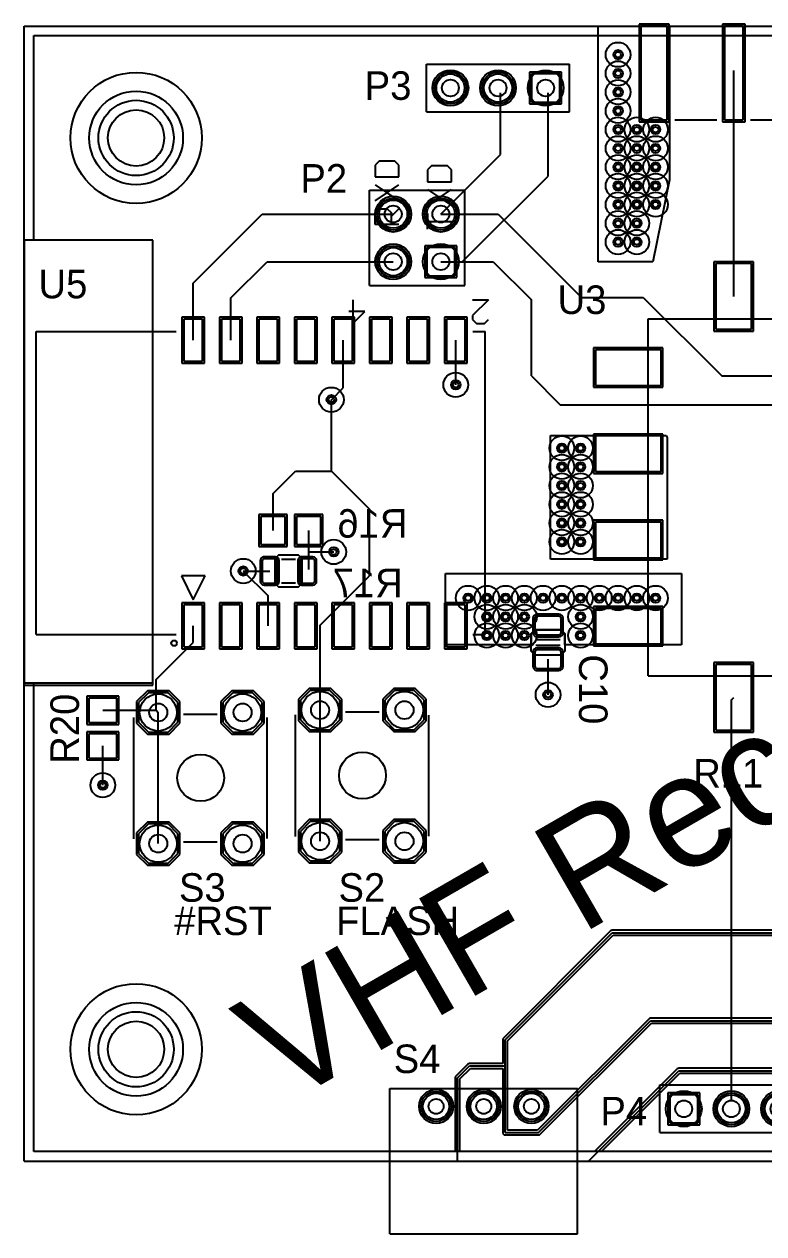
# Model space of a CAD drawing. Header units: millimetres. Extents: x 44.3 to 144.1, y 72.1 to 136.6.
# Drawn here: x 44.3 to 83.8, y 72.1 to 136.6 of the extents above; entities that cross this region are included whole.
import ezdxf

# ---------------------------------------------------------------- set-up
doc = ezdxf.new("R2010")
doc.units = ezdxf.units.MM
for name, color, linetype in [('BottomLayer', 5, 'Continuous'), ('BottomOverlay', 54, 'Continuous'), ('BottomSolder', 6, 'Continuous'), ('InternalPlane1', 76, 'Continuous'), ('InternalPlane2', 16, 'Continuous'), ('PadHoleLayer', 156, 'Continuous'), ('TopLayer', 1, 'Continuous'), ('TopOverlay', 2, 'Continuous'), ('TopSolder', 216, 'Continuous'), ('ViaHoleLayer', 16, 'Continuous')]:
    doc.layers.add(name, color=color, linetype=linetype)

# ---------------------------------------------------------------- blocks, each defined once
blk = doc.blocks.new('CAPC2012X135N_2')
at = {"layer": 'TopLayer'}
for p, q in [((-0.525, 0.7), (-1.275, 0.7)), ((-0.675, 0.7), (-0.475, 0.9)), ((-0.675, -0.7), (-0.675, 0.7)), ((-0.475, 0.9), (0.475, 0.9)), ((0.475, 0.9), (0.675, 0.7)), ((1.275, 0.7), (0.525, 0.7)), ((0.675, 0.7), (0.675, -0.7)), ((-1.4, 0.575), (-1.4, -0.575)), ((-0.4, -0.575), (-0.4, 0.575)), ((0.4, 0.575), (0.4, -0.575)), ((1.4, -0.575), (1.4, 0.575)), ((-1.275, -0.7), (-0.525, -0.7)), ((-0.475, -0.9), (-0.675, -0.7)), ((0.475, -0.9), (-0.475, -0.9)), ((0.675, -0.7), (0.475, -0.9)), ((0.525, -0.7), (1.275, -0.7))]:
    blk.add_line(p, q, dxfattribs=at)
for centre, start, end in [((-1.275, 0.575), 90, 180), ((-0.525, 0.575), 0, 90), ((0.525, 0.575), 90, 180), ((1.275, 0.575), 0, 90), ((-1.275, -0.575), 180, 270), ((-0.525, -0.575), 270, 0), ((0.525, -0.575), 180, 270), ((1.275, -0.575), 270, 0)]:
    blk.add_arc(centre, 0.125, start, end, dxfattribs=at)
at = {"layer": 'TopOverlay'}
for p, q in [((-0.15, -0.651), (-0.15, 0.651)), ((0.15, -0.651), (0.15, 0.651))]:
    blk.add_line(p, q, dxfattribs=at)
at = {"layer": 'TopSolder'}
for p, q in [((-0.525, 0.802), (-1.275, 0.802)), ((1.275, 0.802), (0.525, 0.802)), ((-1.502, 0.575), (-1.502, -0.575)), ((-0.298, -0.575), (-0.298, 0.575)), ((0.298, 0.575), (0.298, -0.575)), ((1.502, -0.575), (1.502, 0.575)), ((-1.275, -0.802), (-0.525, -0.802)), ((0.525, -0.802), (1.275, -0.802))]:
    blk.add_line(p, q, dxfattribs=at)
for centre, start, end in [((-1.275, 0.575), 90, 180), ((-0.525, 0.575), 0, 90), ((0.525, 0.575), 90, 180), ((1.275, 0.575), 0, 90), ((-1.275, -0.575), 180, 270), ((-0.525, -0.575), 270, 0), ((0.525, -0.575), 180, 270), ((1.275, -0.575), 270, 0)]:
    blk.add_arc(centre, 0.227, start, end, dxfattribs=at)
blk = doc.blocks.new('ROS_32K145_400L5_V_9')
at = {"layer": 'BottomLayer'}
for p, q in [((-4.95, 0), (-4.95, -5)), ((-3.55, 0), (-4.95, 0)), ((-3.55, -5), (-3.55, 0)), ((3.55, 0), (3.55, -5)), ((4.95, 0), (3.55, 0)), ((4.95, -5), (4.95, 0)), ((-4.95, -5), (-3.55, -5)), ((3.55, -5), (4.95, -5))]:
    blk.add_line(p, q, dxfattribs=at)
at = {"layer": 'BottomSolder'}
for p, q in [((-5.052, 0.102), (-5.052, -5.102)), ((-3.448, 0.102), (-5.052, 0.102)), ((-3.448, -5.102), (-3.448, 0.102)), ((3.448, 0.102), (3.448, -5.102)), ((5.052, 0.102), (3.448, 0.102)), ((5.052, -5.102), (5.052, 0.102)), ((-5.052, -5.102), (-3.448, -5.102)), ((3.448, -5.102), (5.052, -5.102))]:
    blk.add_line(p, q, dxfattribs=at)
at = {"layer": 'TopLayer'}
for p, q in [((-4.95, 0), (-4.95, -5)), ((-3.55, 0), (-4.95, 0)), ((-3.55, -5), (-3.55, 0)), ((-0.5, 0), (-0.5, -5)), ((0.5, 0), (-0.5, 0)), ((0.5, -5), (0.5, 0)), ((3.55, 0), (3.55, -5)), ((4.95, 0), (3.55, 0)), ((4.95, -5), (4.95, 0)), ((-4.95, -5), (-3.55, -5)), ((-0.5, -5), (0.5, -5)), ((3.55, -5), (4.95, -5))]:
    blk.add_line(p, q, dxfattribs=at)
at = {"layer": 'TopOverlay'}
for p, q in [((-3.15, -5), (-0.9, -5)), ((0.9, -5), (3.15, -5))]:
    blk.add_line(p, q, dxfattribs=at)
at = {"layer": 'TopSolder'}
for p, q in [((-5.052, 0.102), (-5.052, -5.102)), ((-3.448, 0.102), (-5.052, 0.102)), ((-3.448, -5.102), (-3.448, 0.102)), ((-0.602, 0.102), (-0.602, -5.102)), ((0.602, 0.102), (-0.602, 0.102)), ((0.602, -5.102), (0.602, 0.102)), ((3.448, 0.102), (3.448, -5.102)), ((5.052, 0.102), (3.448, 0.102)), ((5.052, -5.102), (5.052, 0.102)), ((-5.052, -5.102), (-3.448, -5.102)), ((-0.602, -5.102), (0.602, -5.102)), ((3.448, -5.102), (5.052, -5.102))]:
    blk.add_line(p, q, dxfattribs=at)
blk = doc.blocks.new('ERA_0805_23')
at = {"layer": 'TopLayer'}
for p, q in [((-0.3, 0.75), (-1.6, 0.75)), ((-1.6, 0.75), (-1.6, -0.75)), ((-0.3, -0.75), (-0.3, 0.75)), ((1.6, 0.75), (0.3, 0.75)), ((0.3, 0.75), (0.3, -0.75)), ((1.6, -0.75), (1.6, 0.75)), ((-1.6, -0.75), (-0.3, -0.75)), ((0.3, -0.75), (1.6, -0.75))]:
    blk.add_line(p, q, dxfattribs=at)
at = {"layer": 'TopSolder'}
for p, q in [((-0.198, 0.852), (-1.702, 0.852)), ((-1.702, 0.852), (-1.702, -0.852)), ((-0.198, -0.852), (-0.198, 0.852)), ((1.702, 0.852), (0.198, 0.852)), ((0.198, 0.852), (0.198, -0.852)), ((1.702, -0.852), (1.702, 0.852)), ((-1.702, -0.852), (-0.198, -0.852)), ((0.198, -0.852), (1.702, -0.852))]:
    blk.add_line(p, q, dxfattribs=at)
blk = doc.blocks.new('TACT_SWITCH_TS1170_26')
at = {"layer": 'BottomLayer'}
for p, q in [((-4.025, 3.3), (-4.55, 2.775)), ((-2.975, 3.3), (-4.025, 3.3)), ((-2.45, 2.775), (-2.975, 3.3)), ((2.975, 3.3), (2.45, 2.775)), ((4.025, 3.3), (2.975, 3.3)), ((4.55, 2.775), (4.025, 3.3)), ((-4.55, 2.775), (-4.55, 1.725)), ((-2.45, 1.725), (-2.45, 2.775)), ((2.45, 2.775), (2.45, 1.725)), ((4.55, 1.725), (4.55, 2.775)), ((-4.55, 1.725), (-4.025, 1.2)), ((-2.975, 1.2), (-2.45, 1.725)), ((2.45, 1.725), (2.975, 1.2)), ((4.025, 1.2), (4.55, 1.725)), ((-4.025, 1.2), (-2.975, 1.2)), ((2.975, 1.2), (4.025, 1.2)), ((-4.025, -1.2), (-4.55, -1.725)), ((-2.975, -1.2), (-4.025, -1.2)), ((-2.45, -1.725), (-2.975, -1.2)), ((2.975, -1.2), (2.45, -1.725)), ((4.025, -1.2), (2.975, -1.2)), ((4.55, -1.725), (4.025, -1.2)), ((-4.55, -1.725), (-4.55, -2.775)), ((-2.45, -2.775), (-2.45, -1.725)), ((2.45, -1.725), (2.45, -2.775)), ((4.55, -2.775), (4.55, -1.725)), ((-4.55, -2.775), (-4.025, -3.3)), ((-2.975, -3.3), (-2.45, -2.775)), ((2.45, -2.775), (2.975, -3.3)), ((4.025, -3.3), (4.55, -2.775)), ((-4.025, -3.3), (-2.975, -3.3)), ((2.975, -3.3), (4.025, -3.3))]:
    blk.add_line(p, q, dxfattribs=at)
at = {"layer": 'BottomSolder'}
for p, q in [((-4.076, 3.402), (-4.652, 2.826)), ((-2.924, 3.402), (-4.076, 3.402)), ((-2.348, 2.826), (-2.924, 3.402)), ((2.924, 3.402), (2.348, 2.826)), ((4.076, 3.402), (2.924, 3.402)), ((4.652, 2.826), (4.076, 3.402)), ((-4.652, 2.826), (-4.652, 1.674)), ((-2.348, 1.674), (-2.348, 2.826)), ((2.348, 2.826), (2.348, 1.674)), ((4.652, 1.674), (4.652, 2.826)), ((-4.652, 1.674), (-4.076, 1.098)), ((-2.924, 1.098), (-2.348, 1.674)), ((2.348, 1.674), (2.924, 1.098)), ((4.076, 1.098), (4.652, 1.674)), ((-4.076, 1.098), (-2.924, 1.098)), ((2.924, 1.098), (4.076, 1.098)), ((-4.076, -1.098), (-4.652, -1.674)), ((-2.924, -1.098), (-4.076, -1.098)), ((-2.348, -1.674), (-2.924, -1.098)), ((2.924, -1.098), (2.348, -1.674)), ((4.076, -1.098), (2.924, -1.098)), ((4.652, -1.674), (4.076, -1.098)), ((-4.652, -1.674), (-4.652, -2.826)), ((-2.348, -2.826), (-2.348, -1.674)), ((2.348, -1.674), (2.348, -2.826)), ((4.652, -2.826), (4.652, -1.674)), ((-4.652, -2.826), (-4.076, -3.402)), ((-2.924, -3.402), (-2.348, -2.826)), ((2.348, -2.826), (2.924, -3.402)), ((4.076, -3.402), (4.652, -2.826)), ((-4.076, -3.402), (-2.924, -3.402)), ((2.924, -3.402), (4.076, -3.402))]:
    blk.add_line(p, q, dxfattribs=at)
at = {"layer": 'InternalPlane1'}
for centre in [(-3.5, -2.25), (3.5, -2.25)]:
    blk.add_circle(centre, 0.991, dxfattribs=at)
at = {"layer": 'InternalPlane2'}
for centre in [(-3.5, 2.25), (3.5, 2.25), (-3.5, -2.25), (3.5, -2.25)]:
    blk.add_circle(centre, 0.991, dxfattribs=at)
at = {"layer": 'PadHoleLayer'}
for centre in [(-3.5, 2.25), (3.5, 2.25), (-3.5, -2.25), (3.5, -2.25)]:
    blk.add_circle(centre, 0.483, dxfattribs=at)
at = {"layer": 'TopLayer'}
for p, q in [((-4.025, 3.3), (-4.55, 2.775)), ((-2.975, 3.3), (-4.025, 3.3)), ((-2.45, 2.775), (-2.975, 3.3)), ((2.975, 3.3), (2.45, 2.775)), ((4.025, 3.3), (2.975, 3.3)), ((4.55, 2.775), (4.025, 3.3)), ((-4.55, 2.775), (-4.55, 1.725)), ((-2.45, 1.725), (-2.45, 2.775)), ((2.45, 2.775), (2.45, 1.725)), ((4.55, 1.725), (4.55, 2.775)), ((-4.55, 1.725), (-4.025, 1.2)), ((-2.975, 1.2), (-2.45, 1.725)), ((2.45, 1.725), (2.975, 1.2)), ((4.025, 1.2), (4.55, 1.725)), ((-4.025, 1.2), (-2.975, 1.2)), ((2.975, 1.2), (4.025, 1.2)), ((-4.025, -1.2), (-4.55, -1.725)), ((-2.975, -1.2), (-4.025, -1.2)), ((-2.45, -1.725), (-2.975, -1.2)), ((2.975, -1.2), (2.45, -1.725)), ((4.025, -1.2), (2.975, -1.2)), ((4.55, -1.725), (4.025, -1.2)), ((-4.55, -1.725), (-4.55, -2.775)), ((-2.45, -2.775), (-2.45, -1.725)), ((2.45, -1.725), (2.45, -2.775)), ((4.55, -2.775), (4.55, -1.725)), ((-4.55, -2.775), (-4.025, -3.3)), ((-2.975, -3.3), (-2.45, -2.775)), ((2.45, -2.775), (2.975, -3.3)), ((4.025, -3.3), (4.55, -2.775)), ((-4.025, -3.3), (-2.975, -3.3)), ((2.975, -3.3), (4.025, -3.3))]:
    blk.add_line(p, q, dxfattribs=at)
at = {"layer": 'TopOverlay'}
for p, q in [((3.236, 3.556), (-3.236, 3.556)), ((-3.4, -0.9), (-3.4, 0.9)), ((3.4, -0.9), (3.4, 0.9)), ((3.24, -3.556), (-3.239, -3.556))]:
    blk.add_line(p, q, dxfattribs=at)
blk.add_circle((-0.011, 0.014), 1.25, dxfattribs=at)
at = {"layer": 'TopSolder'}
for p, q in [((-4.076, 3.402), (-4.652, 2.826)), ((-2.924, 3.402), (-4.076, 3.402)), ((-2.348, 2.826), (-2.924, 3.402)), ((2.924, 3.402), (2.348, 2.826)), ((4.076, 3.402), (2.924, 3.402)), ((4.652, 2.826), (4.076, 3.402)), ((-4.652, 2.826), (-4.652, 1.674)), ((-2.348, 1.674), (-2.348, 2.826)), ((2.348, 2.826), (2.348, 1.674)), ((4.652, 1.674), (4.652, 2.826)), ((-4.652, 1.674), (-4.076, 1.098)), ((-2.924, 1.098), (-2.348, 1.674)), ((2.348, 1.674), (2.924, 1.098)), ((4.076, 1.098), (4.652, 1.674)), ((-4.076, 1.098), (-2.924, 1.098)), ((2.924, 1.098), (4.076, 1.098)), ((-4.076, -1.098), (-4.652, -1.674)), ((-2.924, -1.098), (-4.076, -1.098)), ((-2.348, -1.674), (-2.924, -1.098)), ((2.924, -1.098), (2.348, -1.674)), ((4.076, -1.098), (2.924, -1.098)), ((4.652, -1.674), (4.076, -1.098)), ((-4.652, -1.674), (-4.652, -2.826)), ((-2.348, -2.826), (-2.348, -1.674)), ((2.348, -1.674), (2.348, -2.826)), ((4.652, -2.826), (4.652, -1.674)), ((-4.652, -2.826), (-4.076, -3.402)), ((-2.924, -3.402), (-2.348, -2.826)), ((2.348, -2.826), (2.924, -3.402)), ((4.076, -3.402), (4.652, -2.826)), ((-4.076, -3.402), (-2.924, -3.402)), ((2.924, -3.402), (4.076, -3.402))]:
    blk.add_line(p, q, dxfattribs=at)
blk = doc.blocks.new('TACT_SWITCH_TS1170_27')
at = {"layer": 'BottomLayer'}
for p, q in [((-4.025, 3.3), (-4.55, 2.775)), ((-2.975, 3.3), (-4.025, 3.3)), ((-2.45, 2.775), (-2.975, 3.3)), ((2.975, 3.3), (2.45, 2.775)), ((4.025, 3.3), (2.975, 3.3)), ((4.55, 2.775), (4.025, 3.3)), ((-4.55, 2.775), (-4.55, 1.725)), ((-2.45, 1.725), (-2.45, 2.775)), ((2.45, 2.775), (2.45, 1.725)), ((4.55, 1.725), (4.55, 2.775)), ((-4.55, 1.725), (-4.025, 1.2)), ((-2.975, 1.2), (-2.45, 1.725)), ((2.45, 1.725), (2.975, 1.2)), ((4.025, 1.2), (4.55, 1.725)), ((-4.025, 1.2), (-2.975, 1.2)), ((2.975, 1.2), (4.025, 1.2)), ((-4.025, -1.2), (-4.55, -1.725)), ((-2.975, -1.2), (-4.025, -1.2)), ((-2.45, -1.725), (-2.975, -1.2)), ((2.975, -1.2), (2.45, -1.725)), ((4.025, -1.2), (2.975, -1.2)), ((4.55, -1.725), (4.025, -1.2)), ((-4.55, -1.725), (-4.55, -2.775)), ((-2.45, -2.775), (-2.45, -1.725)), ((2.45, -1.725), (2.45, -2.775)), ((4.55, -2.775), (4.55, -1.725)), ((-4.55, -2.775), (-4.025, -3.3)), ((-2.975, -3.3), (-2.45, -2.775)), ((2.45, -2.775), (2.975, -3.3)), ((4.025, -3.3), (4.55, -2.775)), ((-4.025, -3.3), (-2.975, -3.3)), ((2.975, -3.3), (4.025, -3.3))]:
    blk.add_line(p, q, dxfattribs=at)
at = {"layer": 'BottomSolder'}
for p, q in [((-4.076, 3.402), (-4.652, 2.826)), ((-2.924, 3.402), (-4.076, 3.402)), ((-2.348, 2.826), (-2.924, 3.402)), ((2.924, 3.402), (2.348, 2.826)), ((4.076, 3.402), (2.924, 3.402)), ((4.652, 2.826), (4.076, 3.402)), ((-4.652, 2.826), (-4.652, 1.674)), ((-2.348, 1.674), (-2.348, 2.826)), ((2.348, 2.826), (2.348, 1.674)), ((4.652, 1.674), (4.652, 2.826)), ((-4.652, 1.674), (-4.076, 1.098)), ((-2.924, 1.098), (-2.348, 1.674)), ((2.348, 1.674), (2.924, 1.098)), ((4.076, 1.098), (4.652, 1.674)), ((-4.076, 1.098), (-2.924, 1.098)), ((2.924, 1.098), (4.076, 1.098)), ((-4.076, -1.098), (-4.652, -1.674)), ((-2.924, -1.098), (-4.076, -1.098)), ((-2.348, -1.674), (-2.924, -1.098)), ((2.924, -1.098), (2.348, -1.674)), ((4.076, -1.098), (2.924, -1.098)), ((4.652, -1.674), (4.076, -1.098)), ((-4.652, -1.674), (-4.652, -2.826)), ((-2.348, -2.826), (-2.348, -1.674)), ((2.348, -1.674), (2.348, -2.826)), ((4.652, -2.826), (4.652, -1.674)), ((-4.652, -2.826), (-4.076, -3.402)), ((-2.924, -3.402), (-2.348, -2.826)), ((2.348, -2.826), (2.924, -3.402)), ((4.076, -3.402), (4.652, -2.826)), ((-4.076, -3.402), (-2.924, -3.402)), ((2.924, -3.402), (4.076, -3.402))]:
    blk.add_line(p, q, dxfattribs=at)
at = {"layer": 'InternalPlane1'}
for centre in [(-3.5, -2.25), (3.5, -2.25)]:
    blk.add_circle(centre, 0.991, dxfattribs=at)
at = {"layer": 'InternalPlane2'}
for centre in [(-3.5, 2.25), (3.5, 2.25), (-3.5, -2.25), (3.5, -2.25)]:
    blk.add_circle(centre, 0.991, dxfattribs=at)
at = {"layer": 'PadHoleLayer'}
for centre in [(-3.5, 2.25), (3.5, 2.25), (-3.5, -2.25), (3.5, -2.25)]:
    blk.add_circle(centre, 0.483, dxfattribs=at)
at = {"layer": 'TopLayer'}
for p, q in [((-4.025, 3.3), (-4.55, 2.775)), ((-2.975, 3.3), (-4.025, 3.3)), ((-2.45, 2.775), (-2.975, 3.3)), ((2.975, 3.3), (2.45, 2.775)), ((4.025, 3.3), (2.975, 3.3)), ((4.55, 2.775), (4.025, 3.3)), ((-4.55, 2.775), (-4.55, 1.725)), ((-2.45, 1.725), (-2.45, 2.775)), ((2.45, 2.775), (2.45, 1.725)), ((4.55, 1.725), (4.55, 2.775)), ((-4.55, 1.725), (-4.025, 1.2)), ((-2.975, 1.2), (-2.45, 1.725)), ((2.45, 1.725), (2.975, 1.2)), ((4.025, 1.2), (4.55, 1.725)), ((-4.025, 1.2), (-2.975, 1.2)), ((2.975, 1.2), (4.025, 1.2)), ((-4.025, -1.2), (-4.55, -1.725)), ((-2.975, -1.2), (-4.025, -1.2)), ((-2.45, -1.725), (-2.975, -1.2)), ((2.975, -1.2), (2.45, -1.725)), ((4.025, -1.2), (2.975, -1.2)), ((4.55, -1.725), (4.025, -1.2)), ((-4.55, -1.725), (-4.55, -2.775)), ((-2.45, -2.775), (-2.45, -1.725)), ((2.45, -1.725), (2.45, -2.775)), ((4.55, -2.775), (4.55, -1.725)), ((-4.55, -2.775), (-4.025, -3.3)), ((-2.975, -3.3), (-2.45, -2.775)), ((2.45, -2.775), (2.975, -3.3)), ((4.025, -3.3), (4.55, -2.775)), ((-4.025, -3.3), (-2.975, -3.3)), ((2.975, -3.3), (4.025, -3.3))]:
    blk.add_line(p, q, dxfattribs=at)
at = {"layer": 'TopOverlay'}
for p, q in [((3.236, 3.556), (-3.236, 3.556)), ((-3.4, -0.9), (-3.4, 0.9)), ((3.4, -0.9), (3.4, 0.9)), ((3.24, -3.556), (-3.239, -3.556))]:
    blk.add_line(p, q, dxfattribs=at)
blk.add_circle((-0.011, 0.014), 1.25, dxfattribs=at)
at = {"layer": 'TopSolder'}
for p, q in [((-4.076, 3.402), (-4.652, 2.826)), ((-2.924, 3.402), (-4.076, 3.402)), ((-2.348, 2.826), (-2.924, 3.402)), ((2.924, 3.402), (2.348, 2.826)), ((4.076, 3.402), (2.924, 3.402)), ((4.652, 2.826), (4.076, 3.402)), ((-4.652, 2.826), (-4.652, 1.674)), ((-2.348, 1.674), (-2.348, 2.826)), ((2.348, 2.826), (2.348, 1.674)), ((4.652, 1.674), (4.652, 2.826)), ((-4.652, 1.674), (-4.076, 1.098)), ((-2.924, 1.098), (-2.348, 1.674)), ((2.348, 1.674), (2.924, 1.098)), ((4.076, 1.098), (4.652, 1.674)), ((-4.076, 1.098), (-2.924, 1.098)), ((2.924, 1.098), (4.076, 1.098)), ((-4.076, -1.098), (-4.652, -1.674)), ((-2.924, -1.098), (-4.076, -1.098)), ((-2.348, -1.674), (-2.924, -1.098)), ((2.924, -1.098), (2.348, -1.674)), ((4.076, -1.098), (2.924, -1.098)), ((4.652, -1.674), (4.076, -1.098)), ((-4.652, -1.674), (-4.652, -2.826)), ((-2.348, -2.826), (-2.348, -1.674)), ((2.348, -1.674), (2.348, -2.826)), ((4.652, -2.826), (4.652, -1.674)), ((-4.652, -2.826), (-4.076, -3.402)), ((-2.924, -3.402), (-2.348, -2.826)), ((2.348, -2.826), (2.924, -3.402)), ((4.076, -3.402), (4.652, -2.826)), ((-4.076, -3.402), (-2.924, -3.402)), ((2.924, -3.402), (4.076, -3.402))]:
    blk.add_line(p, q, dxfattribs=at)
blk = doc.blocks.new('DRA818_BREAKOUT_31')
at = {"layer": 'TopLayer'}
for p, q in [((11.625, 12.05), (11.625, 8.55)), ((13.525, 12.05), (11.625, 12.05)), ((13.525, 8.55), (13.525, 12.05)), ((11.625, 8.55), (13.525, 8.55)), ((19.95, 7.449), (16.45, 7.449)), ((16.45, 7.449), (16.45, 5.549)), ((19.95, 5.549), (19.95, 7.449)), ((16.45, 5.549), (19.95, 5.549)), ((19.95, 2.85), (16.45, 2.85)), ((16.45, 2.85), (16.45, 0.95)), ((19.95, 0.95), (19.95, 2.85)), ((16.45, 0.95), (19.95, 0.95)), ((19.95, -1.751), (16.45, -1.751)), ((16.45, -1.751), (16.45, -3.651)), ((19.95, -3.651), (19.95, -1.751)), ((16.45, -3.651), (19.95, -3.651)), ((19.95, -6.351), (16.45, -6.351)), ((16.45, -6.351), (16.45, -8.251)), ((19.95, -8.251), (19.95, -6.351)), ((16.45, -8.251), (19.95, -8.251)), ((11.625, -9.35), (11.625, -12.85)), ((13.525, -9.35), (11.625, -9.35)), ((13.525, -12.85), (13.525, -9.35)), ((11.625, -12.85), (13.525, -12.85))]:
    blk.add_line(p, q, dxfattribs=at)
at = {"layer": 'TopOverlay'}
for p, q in [((17.145, 9.144), (-18.415, 9.144)), ((17.145, 9.144), (17.145, -9.906)), ((17.145, -9.906), (-18.415, -9.906))]:
    blk.add_line(p, q, dxfattribs=at)
at = {"layer": 'TopSolder'}
for p, q in [((11.523, 12.152), (11.523, 8.448)), ((13.627, 12.152), (11.523, 12.152)), ((13.627, 8.448), (13.627, 12.152)), ((11.523, 8.448), (13.627, 8.448)), ((20.052, 7.551), (16.348, 7.551)), ((16.348, 7.551), (16.348, 5.447)), ((20.052, 5.447), (20.052, 7.551)), ((16.348, 5.447), (20.052, 5.447)), ((20.052, 2.952), (16.348, 2.952)), ((16.348, 2.952), (16.348, 0.848)), ((20.052, 0.848), (20.052, 2.952)), ((16.348, 0.848), (20.052, 0.848)), ((20.052, -1.649), (16.348, -1.649)), ((16.348, -1.649), (16.348, -3.753)), ((20.052, -3.753), (20.052, -1.649)), ((16.348, -3.753), (20.052, -3.753)), ((20.052, -6.249), (16.348, -6.249)), ((16.348, -6.249), (16.348, -8.353)), ((20.052, -8.353), (20.052, -6.249)), ((16.348, -8.353), (20.052, -8.353)), ((11.523, -9.248), (11.523, -12.952)), ((13.627, -9.248), (11.523, -9.248)), ((13.627, -12.952), (13.627, -9.248)), ((11.523, -12.952), (13.627, -12.952))]:
    blk.add_line(p, q, dxfattribs=at)
blk = doc.blocks.new('ESP_12_33')
at = {"layer": 'TopLayer'}
for p, q in [((-0.75, 0.5), (-0.75, -0.5)), ((1.5, 0.5), (-0.75, 0.5)), ((1.5, -0.5), (1.5, 0.5)), ((14.5, 0.5), (14.5, -0.5)), ((16.75, 0.5), (14.5, 0.5)), ((16.75, -0.5), (16.75, 0.5)), ((-0.75, -0.5), (1.5, -0.5)), ((14.5, -0.5), (16.75, -0.5)), ((-0.75, -1.5), (-0.75, -2.5)), ((1.5, -1.5), (-0.75, -1.5)), ((1.5, -2.5), (1.5, -1.5)), ((14.5, -1.5), (14.5, -2.5)), ((16.75, -1.5), (14.5, -1.5)), ((16.75, -2.5), (16.75, -1.5)), ((-0.75, -2.5), (1.5, -2.5)), ((14.5, -2.5), (16.75, -2.5)), ((-0.75, -3.5), (-0.75, -4.5)), ((1.5, -3.5), (-0.75, -3.5)), ((1.5, -4.5), (1.5, -3.5)), ((14.5, -3.5), (14.5, -4.5)), ((16.75, -3.5), (14.5, -3.5)), ((16.75, -4.5), (16.75, -3.5)), ((-0.75, -4.5), (1.5, -4.5)), ((14.5, -4.5), (16.75, -4.5)), ((-0.75, -5.5), (-0.75, -6.5)), ((1.5, -5.5), (-0.75, -5.5)), ((1.5, -6.5), (1.5, -5.5)), ((14.5, -5.5), (14.5, -6.5)), ((16.75, -5.5), (14.5, -5.5)), ((16.75, -6.5), (16.75, -5.5)), ((-0.75, -6.5), (1.5, -6.5)), ((14.5, -6.5), (16.75, -6.5)), ((-0.75, -7.5), (-0.75, -8.5)), ((1.5, -7.5), (-0.75, -7.5)), ((1.5, -8.5), (1.5, -7.5)), ((14.5, -7.5), (14.5, -8.5)), ((16.75, -7.5), (14.5, -7.5)), ((16.75, -8.5), (16.75, -7.5)), ((-0.75, -8.5), (1.5, -8.5)), ((14.5, -8.5), (16.75, -8.5)), ((-0.75, -9.5), (-0.75, -10.5)), ((1.5, -9.5), (-0.75, -9.5)), ((1.5, -10.5), (1.5, -9.5)), ((14.5, -9.5), (14.5, -10.5)), ((16.75, -9.5), (14.5, -9.5)), ((16.75, -10.5), (16.75, -9.5)), ((-0.75, -10.5), (1.5, -10.5)), ((14.5, -10.5), (16.75, -10.5)), ((-0.75, -11.5), (-0.75, -12.5)), ((1.5, -11.5), (-0.75, -11.5)), ((1.5, -12.5), (1.5, -11.5)), ((14.5, -11.5), (14.5, -12.5)), ((16.75, -11.5), (14.5, -11.5)), ((16.75, -12.5), (16.75, -11.5)), ((-0.75, -12.5), (1.5, -12.5)), ((14.5, -12.5), (16.75, -12.5)), ((-0.75, -13.5), (-0.75, -14.5)), ((1.5, -13.5), (-0.75, -13.5)), ((1.5, -14.5), (1.5, -13.5)), ((14.5, -13.5), (14.5, -14.5)), ((16.75, -13.5), (14.5, -13.5)), ((16.75, -14.5), (16.75, -13.5)), ((-0.75, -14.5), (1.5, -14.5)), ((14.5, -14.5), (16.75, -14.5))]:
    blk.add_line(p, q, dxfattribs=at)
at = {"layer": 'TopOverlay'}
for p, q in [((-0.084, 8.371), (-0.084, 0.916)), ((-0.084, 8.371), (16.084, 8.371)), ((16.084, 8.371), (16.084, 0.916)), ((3.04, 0.635), (1.77, 0)), ((1.77, 0), (3.04, -0.635)), ((3.04, -0.635), (3.04, 0.635)), ((-0.084, -14.916), (-0.084, -15.568)), ((16.084, -14.916), (16.084, -15.568)), ((-0.084, -15.568), (16.084, -15.568))]:
    blk.add_line(p, q, dxfattribs=at)
blk.add_circle((-0.55, 1.025), 0.15, dxfattribs=at)
at = {"layer": 'TopSolder'}
for p, q in [((-0.852, 0.602), (-0.852, -0.602)), ((1.602, 0.602), (-0.852, 0.602)), ((1.602, -0.602), (1.602, 0.602)), ((14.398, 0.602), (14.398, -0.602)), ((16.852, 0.602), (14.398, 0.602)), ((16.852, -0.602), (16.852, 0.602)), ((-0.852, -0.602), (1.602, -0.602)), ((14.398, -0.602), (16.852, -0.602)), ((-0.852, -1.398), (-0.852, -2.602)), ((1.602, -1.398), (-0.852, -1.398)), ((1.602, -2.602), (1.602, -1.398)), ((14.398, -1.398), (14.398, -2.602)), ((16.852, -1.398), (14.398, -1.398)), ((16.852, -2.602), (16.852, -1.398)), ((-0.852, -2.602), (1.602, -2.602)), ((14.398, -2.602), (16.852, -2.602)), ((-0.852, -3.398), (-0.852, -4.602)), ((1.602, -3.398), (-0.852, -3.398)), ((1.602, -4.602), (1.602, -3.398)), ((14.398, -3.398), (14.398, -4.602)), ((16.852, -3.398), (14.398, -3.398)), ((16.852, -4.602), (16.852, -3.398)), ((-0.852, -4.602), (1.602, -4.602)), ((14.398, -4.602), (16.852, -4.602)), ((-0.852, -5.398), (-0.852, -6.602)), ((1.602, -5.398), (-0.852, -5.398)), ((1.602, -6.602), (1.602, -5.398)), ((14.398, -5.398), (14.398, -6.602)), ((16.852, -5.398), (14.398, -5.398)), ((16.852, -6.602), (16.852, -5.398)), ((-0.852, -6.602), (1.602, -6.602)), ((14.398, -6.602), (16.852, -6.602)), ((-0.852, -7.398), (-0.852, -8.602)), ((1.602, -7.398), (-0.852, -7.398)), ((1.602, -8.602), (1.602, -7.398)), ((14.398, -7.398), (14.398, -8.602)), ((16.852, -7.398), (14.398, -7.398)), ((16.852, -8.602), (16.852, -7.398)), ((-0.852, -8.602), (1.602, -8.602)), ((14.398, -8.602), (16.852, -8.602)), ((-0.852, -9.398), (-0.852, -10.602)), ((1.602, -9.398), (-0.852, -9.398)), ((1.602, -10.602), (1.602, -9.398)), ((14.398, -9.398), (14.398, -10.602)), ((16.852, -9.398), (14.398, -9.398)), ((16.852, -10.602), (16.852, -9.398)), ((-0.852, -10.602), (1.602, -10.602)), ((14.398, -10.602), (16.852, -10.602)), ((-0.852, -11.398), (-0.852, -12.602)), ((1.602, -11.398), (-0.852, -11.398)), ((1.602, -12.602), (1.602, -11.398)), ((14.398, -11.398), (14.398, -12.602)), ((16.852, -11.398), (14.398, -11.398)), ((16.852, -12.602), (16.852, -11.398)), ((-0.852, -12.602), (1.602, -12.602)), ((14.398, -12.602), (16.852, -12.602)), ((-0.852, -13.398), (-0.852, -14.602)), ((1.602, -13.398), (-0.852, -13.398)), ((1.602, -14.602), (1.602, -13.398)), ((14.398, -13.398), (14.398, -14.602)), ((16.852, -13.398), (14.398, -13.398)), ((16.852, -14.602), (16.852, -13.398)), ((-0.852, -14.602), (1.602, -14.602)), ((14.398, -14.602), (16.852, -14.602))]:
    blk.add_line(p, q, dxfattribs=at)
blk = doc.blocks.new('ERA_0805_B_52')
at = {"layer": 'BottomLayer'}
for p, q in [((-0.3, 0.75), (-1.6, 0.75)), ((-1.6, 0.75), (-1.6, -0.75)), ((-0.3, -0.75), (-0.3, 0.75)), ((1.6, 0.75), (0.3, 0.75)), ((0.3, 0.75), (0.3, -0.75)), ((1.6, -0.75), (1.6, 0.75)), ((-1.6, -0.75), (-0.3, -0.75)), ((0.3, -0.75), (1.6, -0.75))]:
    blk.add_line(p, q, dxfattribs=at)
at = {"layer": 'BottomSolder'}
for p, q in [((-0.198, 0.852), (-1.702, 0.852)), ((-1.702, 0.852), (-1.702, -0.852)), ((-0.198, -0.852), (-0.198, 0.852)), ((1.702, 0.852), (0.198, 0.852)), ((0.198, 0.852), (0.198, -0.852)), ((1.702, -0.852), (1.702, 0.852)), ((-1.702, -0.852), (-0.198, -0.852)), ((0.198, -0.852), (1.702, -0.852))]:
    blk.add_line(p, q, dxfattribs=at)
blk = doc.blocks.new('RESC2012X70N_B_53')
at = {"layer": 'BottomLayer'}
for p, q in [((-0.7, 0.65), (-1.3, 0.65)), ((-0.525, 0.85), (-0.725, 0.65)), ((-0.725, 0.65), (-0.725, -0.65)), ((0.525, 0.85), (-0.525, 0.85)), ((0.725, 0.65), (0.525, 0.85)), ((1.3, 0.65), (0.7, 0.65)), ((0.725, -0.65), (0.725, 0.65)), ((-1.4, 0.55), (-1.4, -0.55)), ((-0.6, -0.55), (-0.6, 0.55)), ((0.6, 0.55), (0.6, -0.55)), ((1.4, -0.55), (1.4, 0.55)), ((-1.3, -0.65), (-0.7, -0.65)), ((-0.725, -0.65), (-0.525, -0.85)), ((-0.525, -0.85), (0.525, -0.85)), ((0.525, -0.85), (0.725, -0.65)), ((0.7, -0.65), (1.3, -0.65))]:
    blk.add_line(p, q, dxfattribs=at)
for centre, start, end in [((-1.3, 0.55), 90, 180), ((-0.7, 0.55), 0, 90), ((0.7, 0.55), 90, 180), ((1.3, 0.55), 0, 90), ((-1.3, -0.55), 180, 270), ((-0.7, -0.55), 270, 0), ((0.7, -0.55), 180, 270), ((1.3, -0.55), 270, 0)]:
    blk.add_arc(centre, 0.1, start, end, dxfattribs=at)
at = {"layer": 'BottomOverlay'}
for p, q in [((0.381, 0.635), (-0.381, 0.635)), ((0.381, -0.635), (-0.381, -0.635))]:
    blk.add_line(p, q, dxfattribs=at)
at = {"layer": 'BottomSolder'}
for p, q in [((-0.7, 0.752), (-1.3, 0.752)), ((1.3, 0.752), (0.7, 0.752)), ((-1.502, 0.55), (-1.502, -0.55)), ((-0.498, -0.55), (-0.498, 0.55)), ((0.498, 0.55), (0.498, -0.55)), ((1.502, -0.55), (1.502, 0.55)), ((-1.3, -0.752), (-0.7, -0.752)), ((0.7, -0.752), (1.3, -0.752))]:
    blk.add_line(p, q, dxfattribs=at)
for centre, start, end in [((-1.3, 0.55), 90, 180), ((-0.7, 0.55), 0, 90), ((0.7, 0.55), 90, 180), ((1.3, 0.55), 0, 90), ((-1.3, -0.55), 180, 270), ((-0.7, -0.55), 270, 0), ((0.7, -0.55), 180, 270), ((1.3, -0.55), 270, 0)]:
    blk.add_arc(centre, 0.202, start, end, dxfattribs=at)
blk = doc.blocks.new('HDR2X2_60')
at = {"layer": 'BottomLayer'}
for p, q in [((-0.75, 0.75), (-0.75, -0.75)), ((0.75, 0.75), (-0.75, 0.75)), ((0.75, -0.75), (0.75, 0.75)), ((-0.75, -0.75), (0.75, -0.75))]:
    blk.add_line(p, q, dxfattribs=at)
for centre in [(0, 2.54), (2.54, 2.54), (2.54, 0)]:
    blk.add_circle(centre, 0.75, dxfattribs=at)
at = {"layer": 'BottomSolder'}
for p, q in [((-0.852, 0.852), (-0.852, -0.852)), ((0.852, 0.852), (-0.852, 0.852)), ((0.852, -0.852), (0.852, 0.852)), ((-0.852, -0.852), (0.852, -0.852))]:
    blk.add_line(p, q, dxfattribs=at)
for centre in [(0, 2.54), (2.54, 2.54), (2.54, 0)]:
    blk.add_circle(centre, 0.852, dxfattribs=at)
at = {"layer": 'InternalPlane1'}
for centre in [(0, 2.54), (2.54, 2.54), (0, 0), (2.54, 0)]:
    blk.add_circle(centre, 0.958, dxfattribs=at)
at = {"layer": 'InternalPlane2'}
for centre in [(0, 2.54), (2.54, 2.54), (0, 0), (2.54, 0)]:
    blk.add_circle(centre, 0.958, dxfattribs=at)
at = {"layer": 'PadHoleLayer'}
for centre in [(0, 2.54), (2.54, 2.54), (0, 0), (2.54, 0)]:
    blk.add_circle(centre, 0.45, dxfattribs=at)
at = {"layer": 'TopLayer'}
for p, q in [((-0.75, 0.75), (-0.75, -0.75)), ((0.75, 0.75), (-0.75, 0.75)), ((0.75, -0.75), (0.75, 0.75)), ((-0.75, -0.75), (0.75, -0.75))]:
    blk.add_line(p, q, dxfattribs=at)
for centre in [(0, 2.54), (2.54, 2.54), (2.54, 0)]:
    blk.add_circle(centre, 0.75, dxfattribs=at)
at = {"layer": 'TopOverlay'}
for p, q in [((-2.032, 4.699), (-3.302, 4.699)), ((-3.302, 4.699), (-2.667, 4.064)), ((-2.667, 4.064), (-2.667, 4.91)), ((-1.27, 3.81), (3.81, 3.81)), ((-1.27, 3.81), (-1.27, -1.27)), ((1.981, 2.235), (1.981, 3.505)), ((1.981, 3.505), (2.616, 3.505)), ((2.616, 3.505), (2.828, 3.293)), ((2.828, 3.293), (2.828, 2.87)), ((3.251, 3.505), (4.097, 2.235)), ((4.097, 3.505), (3.251, 2.235)), ((3.81, 3.81), (3.81, -1.27)), ((4.52, 3.505), (4.52, 2.235)), ((5.155, 3.505), (4.52, 3.505)), ((5.367, 3.293), (5.155, 3.505)), ((5.367, 2.447), (5.367, 3.293)), ((2.616, 2.658), (1.981, 2.658)), ((2.404, 2.658), (2.828, 2.235)), ((2.828, 2.87), (2.616, 2.658)), ((4.52, 2.235), (5.155, 2.235)), ((5.155, 2.235), (5.367, 2.447)), ((1.727, 0.711), (2.574, 0.711)), ((2.574, 0.711), (2.15, 0.711)), ((2.15, 0.711), (2.15, -0.559)), ((2.997, 0.711), (3.843, -0.559)), ((3.843, 0.711), (2.997, -0.559)), ((4.266, 0.711), (4.266, -0.559)), ((4.901, 0.711), (4.266, 0.711)), ((5.113, 0.499), (4.901, 0.711)), ((5.113, -0.347), (5.113, 0.499)), ((4.266, -0.559), (4.901, -0.559)), ((4.901, -0.559), (5.113, -0.347)), ((-1.27, -1.27), (3.81, -1.27)), ((-3.09, -1.694), (-3.302, -1.905)), ((-3.302, -1.905), (-3.302, -2.328)), ((-2.878, -1.694), (-3.09, -1.694)), ((-2.032, -2.54), (-2.878, -1.694)), ((-2.032, -1.694), (-2.032, -2.54)), ((-3.302, -2.328), (-3.09, -2.54))]:
    blk.add_line(p, q, dxfattribs=at)
at = {"layer": 'TopSolder'}
for p, q in [((-0.852, 0.852), (-0.852, -0.852)), ((0.852, 0.852), (-0.852, 0.852)), ((0.852, -0.852), (0.852, 0.852)), ((-0.852, -0.852), (0.852, -0.852))]:
    blk.add_line(p, q, dxfattribs=at)
for centre in [(0, 2.54), (2.54, 2.54), (2.54, 0)]:
    blk.add_circle(centre, 0.852, dxfattribs=at)
blk = doc.blocks.new('HDR1X4_61')
at = {"layer": 'BottomLayer'}
for p, q in [((-0.75, 0.75), (-0.75, -0.75)), ((0.75, 0.75), (-0.75, 0.75)), ((0.75, -0.75), (0.75, 0.75)), ((-0.75, -0.75), (0.75, -0.75))]:
    blk.add_line(p, q, dxfattribs=at)
for centre in [(2.54, 0), (5.08, 0), (7.62, 0)]:
    blk.add_circle(centre, 0.75, dxfattribs=at)
at = {"layer": 'BottomSolder'}
for p, q in [((-0.852, 0.852), (-0.852, -0.852)), ((0.852, 0.852), (-0.852, 0.852)), ((0.852, -0.852), (0.852, 0.852)), ((-0.852, -0.852), (0.852, -0.852))]:
    blk.add_line(p, q, dxfattribs=at)
for centre in [(2.54, 0), (5.08, 0), (7.62, 0)]:
    blk.add_circle(centre, 0.852, dxfattribs=at)
at = {"layer": 'InternalPlane1'}
for centre in [(2.54, 0), (5.08, 0), (7.62, 0)]:
    blk.add_circle(centre, 0.958, dxfattribs=at)
at = {"layer": 'InternalPlane2'}
for centre in [(0, 0), (2.54, 0), (5.08, 0), (7.62, 0)]:
    blk.add_circle(centre, 0.958, dxfattribs=at)
at = {"layer": 'PadHoleLayer'}
for centre in [(0, 0), (2.54, 0), (5.08, 0), (7.62, 0)]:
    blk.add_circle(centre, 0.45, dxfattribs=at)
at = {"layer": 'TopLayer'}
for p, q in [((-0.75, 0.75), (-0.75, -0.75)), ((0.75, 0.75), (-0.75, 0.75)), ((0.75, -0.75), (0.75, 0.75)), ((-0.75, -0.75), (0.75, -0.75))]:
    blk.add_line(p, q, dxfattribs=at)
for centre in [(2.54, 0), (5.08, 0), (7.62, 0)]:
    blk.add_circle(centre, 0.75, dxfattribs=at)
at = {"layer": 'TopOverlay'}
for p, q in [((-1.27, -1.27), (-1.27, 1.27)), ((-1.27, 1.27), (8.89, 1.27)), ((8.89, -1.27), (8.89, 1.27)), ((-1.27, -1.27), (8.89, -1.27))]:
    blk.add_line(p, q, dxfattribs=at)
at = {"layer": 'TopSolder'}
for p, q in [((-0.852, 0.852), (-0.852, -0.852)), ((0.852, 0.852), (-0.852, 0.852)), ((0.852, -0.852), (0.852, 0.852)), ((-0.852, -0.852), (0.852, -0.852))]:
    blk.add_line(p, q, dxfattribs=at)
for centre in [(2.54, 0), (5.08, 0), (7.62, 0)]:
    blk.add_circle(centre, 0.852, dxfattribs=at)
blk = doc.blocks.new('HDR1X3_62')
at = {"layer": 'BottomLayer'}
for p, q in [((-0.75, 0.75), (-0.75, -0.75)), ((0.75, 0.75), (-0.75, 0.75)), ((0.75, -0.75), (0.75, 0.75)), ((-0.75, -0.75), (0.75, -0.75))]:
    blk.add_line(p, q, dxfattribs=at)
for centre in [(2.54, 0), (5.08, 0)]:
    blk.add_circle(centre, 0.75, dxfattribs=at)
at = {"layer": 'BottomSolder'}
for p, q in [((-0.852, 0.852), (-0.852, -0.852)), ((0.852, 0.852), (-0.852, 0.852)), ((0.852, -0.852), (0.852, 0.852)), ((-0.852, -0.852), (0.852, -0.852))]:
    blk.add_line(p, q, dxfattribs=at)
for centre in [(2.54, 0), (5.08, 0)]:
    blk.add_circle(centre, 0.852, dxfattribs=at)
at = {"layer": 'InternalPlane1'}
for centre in [(0, 0), (2.54, 0)]:
    blk.add_circle(centre, 0.958, dxfattribs=at)
at = {"layer": 'InternalPlane2'}
for centre in [(0, 0), (2.54, 0), (5.08, 0)]:
    blk.add_circle(centre, 0.958, dxfattribs=at)
at = {"layer": 'PadHoleLayer'}
for centre in [(0, 0), (2.54, 0), (5.08, 0)]:
    blk.add_circle(centre, 0.45, dxfattribs=at)
at = {"layer": 'TopLayer'}
for p, q in [((-0.75, 0.75), (-0.75, -0.75)), ((0.75, 0.75), (-0.75, 0.75)), ((0.75, -0.75), (0.75, 0.75)), ((-0.75, -0.75), (0.75, -0.75))]:
    blk.add_line(p, q, dxfattribs=at)
for centre in [(2.54, 0), (5.08, 0)]:
    blk.add_circle(centre, 0.75, dxfattribs=at)
at = {"layer": 'TopOverlay'}
for p, q in [((6.35, 1.27), (-1.27, 1.27)), ((-1.27, 1.27), (-1.27, -1.27)), ((6.35, 1.27), (6.35, -1.27)), ((6.35, -1.27), (-1.27, -1.27))]:
    blk.add_line(p, q, dxfattribs=at)
at = {"layer": 'TopSolder'}
for p, q in [((-0.852, 0.852), (-0.852, -0.852)), ((0.852, 0.852), (-0.852, 0.852)), ((0.852, -0.852), (0.852, 0.852)), ((-0.852, -0.852), (0.852, -0.852))]:
    blk.add_line(p, q, dxfattribs=at)
for centre in [(2.54, 0), (5.08, 0)]:
    blk.add_circle(centre, 0.852, dxfattribs=at)
blk = doc.blocks.new('450302014072_65')
at = {"layer": 'BottomLayer'}
for centre in [(-2.54, 0), (0, 0), (2.54, 0)]:
    blk.add_circle(centre, 0.7, dxfattribs=at)
at = {"layer": 'BottomSolder'}
for centre in [(-2.54, 0), (0, 0), (2.54, 0)]:
    blk.add_circle(centre, 0.802, dxfattribs=at)
at = {"layer": 'InternalPlane1'}
for centre in [(-2.54, 0), (0, 0), (2.54, 0)]:
    blk.add_circle(centre, 0.908, dxfattribs=at)
at = {"layer": 'InternalPlane2'}
blk.add_circle((2.54, 0), 0.908, dxfattribs=at)
at = {"layer": 'PadHoleLayer'}
for centre in [(-2.54, 0), (0, 0), (2.54, 0)]:
    blk.add_circle(centre, 0.4, dxfattribs=at)
at = {"layer": 'TopLayer'}
for centre in [(-2.54, 0), (0, 0), (2.54, 0)]:
    blk.add_circle(centre, 0.7, dxfattribs=at)
at = {"layer": 'TopOverlay'}
for p, q in [((5, 6.8), (-5, 6.8)), ((-5, 6.8), (-5, -0.95)), ((5, 6.8), (-5, 6.8)), ((5, 6.8), (5, -0.95)), ((5, -0.95), (-5, -0.95))]:
    blk.add_line(p, q, dxfattribs=at)
at = {"layer": 'TopSolder'}
for centre in [(-2.54, 0), (0, 0), (2.54, 0)]:
    blk.add_circle(centre, 0.802, dxfattribs=at)

msp = doc.modelspace()

# ---------------------------------------------------------------- linework, layer by layer
at = {"layer": 'BottomLayer'}
for p, q in [((69.723, 129.667), (69.723, 132.969)), ((72.263, 128.524), (72.263, 132.969)), ((66.548, 126.492), (69.723, 129.667)), ((67.691, 123.952), (72.263, 128.524)), ((66.548, 123.952), (67.691, 123.952)), ((60.706, 112.776), (60.706, 116.586)), ((57.597, 111.572), (58.801, 112.776)), ((58.801, 112.776), (60.706, 112.776)), ((60.706, 112.776), (62.738, 110.744)), ((57.597, 109.601), (57.597, 111.572)), ((62.738, 107.188), (62.738, 110.744)), ((59.497, 108.458), (59.497, 109.601)), ((59.497, 108.458), (60.833, 108.458)), ((59.497, 107.519), (59.497, 108.458)), ((56.007, 107.442), (57.42, 107.442)), ((60.107, 104.557), (62.738, 107.188)), ((60.107, 100.02), (60.107, 104.557))]:
    msp.add_line(p, q, dxfattribs=at)
for centre, radius in [((76, 135), 0.25), ((76, 134), 0.25), ((50.292, 130.556), 2.5), ((76, 133), 0.25), ((76, 132), 0.25), ((76, 131), 0.25), ((77, 131), 0.25), ((78, 131), 0.25), ((76, 130), 0.25), ((77, 130), 0.25), ((78, 130), 0.25), ((76, 129), 0.25), ((77, 129), 0.25), ((78, 129), 0.25), ((76, 128), 0.25), ((77, 128), 0.25), ((78, 128), 0.25), ((76, 127), 0.25), ((77, 127), 0.25), ((78, 127), 0.25), ((76, 126), 0.25), ((77, 126), 0.25), ((76, 125), 0.25), ((77, 125), 0.25), ((67.34, 117.378), 0.25), ((60.706, 116.586), 0.25), ((73, 114), 0.25), ((74, 114), 0.25), ((73, 113), 0.25), ((74, 113), 0.25), ((73, 112), 0.25), ((74, 112), 0.25), ((73, 111), 0.25), ((74, 111), 0.25), ((73, 110), 0.25), ((74, 110), 0.25), ((73, 109), 0.25), ((74, 109), 0.25), ((60.833, 108.458), 0.25), ((56.007, 107.442), 0.25), ((68, 106), 0.25), ((69, 106), 0.25), ((70, 106), 0.25), ((71, 106), 0.25), ((72, 106), 0.25), ((73, 106), 0.25), ((74, 106), 0.25), ((75, 106), 0.25), ((76, 106), 0.25), ((77, 106), 0.25), ((78, 106), 0.25), ((69, 105), 0.25), ((70, 105), 0.25), ((71, 105), 0.25), ((74, 105), 0.25), ((69, 104), 0.25), ((70, 104), 0.25), ((71, 104), 0.25), ((74, 104), 0.25), ((72.263, 100.838), 0.25), ((48.514, 96.012), 0.25), ((50.292, 81.915), 2.5)]:
    msp.add_circle(centre, radius, dxfattribs=at)
at = {"layer": 'BottomSolder'}
for centre in [(50.292, 130.556), (50.292, 81.915)]:
    msp.add_circle(centre, 3.5, dxfattribs=at)
at = {"layer": 'InternalPlane1'}
for p, q in [((44.323, 75.946), (44.323, 136.525)), ((44.323, 136.525), (144.145, 136.525)), ((44.833, 125.095), (44.833, 136.015)), ((44.833, 136.015), (143.635, 136.015)), ((44.323, 125.095), (44.323, 101.473)), ((51.181, 125.095), (44.323, 125.095)), ((51.181, 125.095), (44.833, 125.095)), ((51.181, 101.473), (51.181, 125.095)), ((51.181, 101.473), (51.181, 125.095)), ((44.323, 101.473), (51.181, 101.473)), ((44.833, 76.456), (44.833, 101.473)), ((44.833, 101.473), (51.181, 101.473)), ((143.635, 76.456), (44.833, 76.456)), ((44.323, 75.946), (144.145, 75.946))]:
    msp.add_line(p, q, dxfattribs=at)
for centre in [(60.706, 116.586), (60.833, 108.458), (56.007, 107.442), (68, 106), (69, 106), (70, 106), (71, 106), (72, 106), (73, 106), (74, 106), (75, 106), (76, 106), (77, 106), (78, 106), (69, 105), (70, 105), (71, 105), (74, 105), (69, 104), (70, 104), (71, 104), (74, 104), (48.514, 96.012)]:
    msp.add_circle(centre, 0.658, dxfattribs=at)
at = {"layer": 'InternalPlane2'}
for p, q in [((44.323, 75.946), (44.323, 136.525)), ((44.323, 136.525), (144.145, 136.525)), ((44.833, 125.095), (44.833, 136.015)), ((44.833, 136.015), (97.477, 136.015)), ((44.323, 125.095), (44.323, 101.346)), ((51.181, 125.095), (44.323, 125.095)), ((51.181, 125.095), (44.833, 125.095)), ((51.181, 101.346), (51.181, 125.095)), ((51.181, 101.346), (51.181, 125.095)), ((44.323, 101.346), (51.181, 101.346)), ((44.833, 76.456), (44.833, 101.346)), ((44.833, 101.346), (51.181, 101.346)), ((75.6, 88.23), (69.885, 82.515)), ((69.977, 82.423), (75.692, 88.138)), ((70.106, 82.369), (75.746, 88.009)), ((75.642, 88.258), (75.6, 88.23)), ((75.692, 88.267), (75.642, 88.258)), ((111.96, 88.267), (75.692, 88.267)), ((75.692, 88.138), (112.014, 88.138)), ((75.746, 88.009), (112.014, 88.009)), ((77.632, 83.531), (71.701, 77.599)), ((71.755, 77.47), (77.724, 83.439)), ((71.847, 77.378), (77.778, 83.31)), ((77.674, 83.559), (77.632, 83.531)), ((77.724, 83.568), (77.674, 83.559)), ((114.119, 83.568), (77.724, 83.568)), ((77.724, 83.439), (114.173, 83.439)), ((77.778, 83.31), (114.173, 83.31)), ((69.857, 82.473), (69.848, 82.423)), ((69.848, 82.423), (69.848, 81.155)), ((69.885, 82.515), (69.857, 82.473)), ((69.977, 80.518), (69.977, 82.423)), ((70.106, 81.026), (70.106, 82.369)), ((67.98, 81.118), (67.345, 80.483)), ((67.437, 80.391), (68.072, 81.026)), ((67.566, 80.337), (68.126, 80.897)), ((68.022, 81.146), (67.98, 81.118)), ((68.072, 81.155), (68.022, 81.146)), ((69.848, 81.155), (68.072, 81.155)), ((68.072, 81.026), (69.977, 81.026)), ((68.126, 80.897), (69.848, 80.897)), ((69.848, 80.897), (69.848, 80.518)), ((69.977, 77.47), (69.977, 81.026)), ((70.106, 77.599), (70.106, 81.026)), ((74.422, 75.946), (79.248, 80.772)), ((79.156, 80.864), (74.749, 76.456)), ((79.198, 80.892), (79.156, 80.864)), ((79.248, 80.901), (79.198, 80.892)), ((118.437, 80.901), (79.248, 80.901)), ((79.248, 80.772), (118.491, 80.772)), ((67.317, 80.441), (67.308, 80.391)), ((67.308, 80.391), (67.308, 76.456)), ((67.345, 80.483), (67.317, 80.441)), ((67.437, 75.946), (67.437, 80.391)), ((67.566, 76.456), (67.566, 80.337)), ((69.848, 80.518), (69.848, 77.47)), ((75.116, 76.456), (79.302, 80.643)), ((79.302, 80.643), (118.491, 80.643)), ((71.701, 77.599), (70.106, 77.599)), ((69.848, 77.47), (69.857, 77.42)), ((69.857, 77.42), (69.885, 77.378)), ((69.885, 77.378), (69.927, 77.35)), ((69.927, 77.35), (69.977, 77.341)), ((69.977, 77.47), (71.755, 77.47)), ((69.977, 77.341), (71.755, 77.341)), ((71.755, 77.341), (71.805, 77.35)), ((71.805, 77.35), (71.847, 77.378)), ((67.308, 76.456), (44.833, 76.456)), ((74.749, 76.456), (67.566, 76.456)), ((128.903, 76.456), (75.116, 76.456)), ((44.323, 75.946), (144.145, 75.946)), ((67.437, 75.946), (74.422, 75.946))]:
    msp.add_line(p, q, dxfattribs=at)
for centre, radius in [((76, 135), 0.658), ((76, 134), 0.658), ((76, 133), 0.658), ((50.292, 130.556), 2.008), ((76, 132), 0.658), ((76, 131), 0.658), ((77, 131), 0.658), ((78, 131), 0.658), ((76, 130), 0.658), ((77, 130), 0.658), ((78, 130), 0.658), ((76, 129), 0.658), ((77, 129), 0.658), ((78, 129), 0.658), ((76, 128), 0.658), ((77, 128), 0.658), ((78, 128), 0.658), ((76, 127), 0.658), ((77, 127), 0.658), ((78, 127), 0.658), ((76, 126), 0.658), ((77, 126), 0.658), ((76, 125), 0.658), ((77, 125), 0.658), ((67.34, 117.378), 0.658), ((60.706, 116.586), 0.658), ((73, 114), 0.658), ((74, 114), 0.658), ((73, 113), 0.658), ((74, 113), 0.658), ((73, 112), 0.658), ((74, 112), 0.658), ((73, 111), 0.658), ((74, 111), 0.658), ((73, 110), 0.658), ((74, 110), 0.658), ((73, 109), 0.658), ((74, 109), 0.658), ((56.007, 107.442), 0.658), ((72.263, 100.838), 0.658), ((50.292, 81.915), 2.008)]:
    msp.add_circle(centre, radius, dxfattribs=at)
at = {"layer": 'TopLayer'}
for p, q in [((74.93, 123.952), (74.93, 136.525)), ((74.93, 136.525), (78.74, 136.525)), ((78.74, 136.525), (78.74, 128.323)), ((82.169, 131.699), (82.169, 134.152)), ((82.167, 131.697), (82.169, 131.699)), ((82.167, 122.098), (82.167, 131.697)), ((78.74, 128.323), (77.851, 123.952)), ((53.34, 122.809), (57.023, 126.492)), ((57.023, 126.492), (64.008, 126.492)), ((66.548, 126.492), (69.596, 126.492)), ((69.596, 126.492), (74.041, 122.047)), ((55.34, 122.015), (57.277, 123.952)), ((57.277, 123.952), (64.008, 123.952)), ((66.548, 123.952), (69.342, 123.952)), ((69.342, 123.952), (71.374, 121.92)), ((77.851, 123.952), (74.93, 123.952)), ((53.34, 119.765), (53.34, 122.809)), ((74.041, 122.047), (77.343, 122.047)), ((77.343, 122.047), (81.534, 117.856)), ((55.34, 119.765), (55.34, 122.015)), ((71.374, 117.856), (71.374, 121.92)), ((61.34, 117.22), (61.34, 119.765)), ((67.34, 117.378), (67.34, 119.765)), ((71.374, 117.856), (72.915, 116.315)), ((81.534, 117.856), (98.679, 117.856)), ((60.706, 116.586), (61.34, 117.22)), ((72.915, 116.315), (101.329, 116.315)), ((72.39, 108.077), (72.39, 114.681)), ((72.39, 114.681), (78.574, 114.681)), ((78.574, 114.681), (78.623, 114.564)), ((78.623, 114.564), (78.613, 114.554)), ((78.613, 114.554), (78.613, 108.077)), ((78.613, 108.077), (72.39, 108.077)), ((56.007, 107.442), (57.34, 106.109)), ((66.802, 103.505), (66.802, 107.315)), ((66.802, 107.315), (79.375, 107.315)), ((79.375, 107.315), (79.375, 103.505)), ((57.34, 104.515), (57.34, 106.109)), ((53.34, 103.632), (53.34, 104.515)), ((71.563, 104.307), (71.363, 104.107)), ((71.363, 104.107), (71.363, 103.505)), ((72.963, 104.307), (71.563, 104.307)), ((73.163, 104.107), (72.963, 104.307)), ((73.163, 103.505), (73.163, 104.107)), ((51.354, 101.646), (53.34, 103.632)), ((71.363, 103.505), (66.802, 103.505)), ((79.375, 103.505), (73.163, 103.505)), ((72.263, 100.838), (72.263, 102.732)), ((51.354, 100.01), (51.354, 101.646)), ((82.042, 100.573), (82.167, 100.698)), ((82.042, 79.121), (82.042, 100.573)), ((48.514, 100.01), (51.354, 100.01)), ((51.354, 100.01), (51.471, 99.893)), ((51.471, 92.893), (51.471, 99.893)), ((60.107, 93.02), (60.107, 100.02)), ((48.514, 96.012), (48.514, 98.11))]:
    msp.add_line(p, q, dxfattribs=at)
for centre, radius in [((76, 135), 0.25), ((76, 134), 0.25), ((50.292, 130.556), 2.5), ((76, 133), 0.25), ((76, 132), 0.25), ((76, 131), 0.25), ((77, 131), 0.25), ((78, 131), 0.25), ((76, 130), 0.25), ((77, 130), 0.25), ((78, 130), 0.25), ((76, 129), 0.25), ((77, 129), 0.25), ((78, 129), 0.25), ((76, 128), 0.25), ((77, 128), 0.25), ((78, 128), 0.25), ((76, 127), 0.25), ((77, 127), 0.25), ((78, 127), 0.25), ((76, 126), 0.25), ((77, 126), 0.25), ((76, 125), 0.25), ((77, 125), 0.25), ((67.34, 117.378), 0.25), ((60.706, 116.586), 0.25), ((73, 114), 0.25), ((74, 114), 0.25), ((73, 113), 0.25), ((74, 113), 0.25), ((73, 112), 0.25), ((74, 112), 0.25), ((73, 111), 0.25), ((74, 111), 0.25), ((73, 110), 0.25), ((74, 110), 0.25), ((73, 109), 0.25), ((74, 109), 0.25), ((60.833, 108.458), 0.25), ((56.007, 107.442), 0.25), ((68, 106), 0.25), ((69, 106), 0.25), ((70, 106), 0.25), ((71, 106), 0.25), ((72, 106), 0.25), ((73, 106), 0.25), ((74, 106), 0.25), ((75, 106), 0.25), ((76, 106), 0.25), ((77, 106), 0.25), ((78, 106), 0.25), ((69, 105), 0.25), ((70, 105), 0.25), ((71, 105), 0.25), ((74, 105), 0.25), ((69, 104), 0.25), ((70, 104), 0.25), ((71, 104), 0.25), ((74, 104), 0.25), ((72.263, 100.838), 0.25), ((48.514, 96.012), 0.25), ((50.292, 81.915), 2.5)]:
    msp.add_circle(centre, radius, dxfattribs=at)
at = {"layer": 'TopSolder'}
for centre in [(50.292, 130.556), (50.292, 81.915)]:
    msp.add_circle(centre, 3.5, dxfattribs=at)
at = {"layer": 'ViaHoleLayer'}
for centre, radius in [((76, 135), 0.15), ((76, 134), 0.15), ((76, 133), 0.15), ((50.292, 130.556), 1.5), ((76, 132), 0.15), ((76, 131), 0.15), ((77, 131), 0.15), ((78, 131), 0.15), ((76, 130), 0.15), ((77, 130), 0.15), ((78, 130), 0.15), ((76, 129), 0.15), ((77, 129), 0.15), ((78, 129), 0.15), ((76, 128), 0.15), ((77, 128), 0.15), ((78, 128), 0.15), ((76, 127), 0.15), ((77, 127), 0.15), ((78, 127), 0.15), ((76, 126), 0.15), ((77, 126), 0.15), ((76, 125), 0.15), ((77, 125), 0.15), ((67.34, 117.378), 0.15), ((60.706, 116.586), 0.15), ((73, 114), 0.15), ((74, 114), 0.15), ((73, 113), 0.15), ((74, 113), 0.15), ((73, 112), 0.15), ((74, 112), 0.15), ((73, 111), 0.15), ((74, 111), 0.15), ((73, 110), 0.15), ((74, 110), 0.15), ((73, 109), 0.15), ((74, 109), 0.15), ((60.833, 108.458), 0.15), ((56.007, 107.442), 0.15), ((68, 106), 0.15), ((69, 106), 0.15), ((70, 106), 0.15), ((71, 106), 0.15), ((72, 106), 0.15), ((73, 106), 0.15), ((74, 106), 0.15), ((75, 106), 0.15), ((76, 106), 0.15), ((77, 106), 0.15), ((78, 106), 0.15), ((69, 105), 0.15), ((70, 105), 0.15), ((71, 105), 0.15), ((74, 105), 0.15), ((69, 104), 0.15), ((70, 104), 0.15), ((71, 104), 0.15), ((74, 104), 0.15), ((72.263, 100.838), 0.15), ((48.514, 96.012), 0.15), ((50.292, 81.915), 1.5)]:
    msp.add_circle(centre, radius, dxfattribs=at)

# ---------------------------------------------------------------- block references
for name, p, rotation in [('ROS_32K145_400L5_V_9', (82.169, 136.525), 360), ('HDR1X3_62', (72.136, 133.223), 180), ('HDR2X2_60', (66.548, 123.952), 90), ('DRA818_BREAKOUT_31', (94.742, 110.998), 180), ('ESP_12_33', (53.34, 104.14), 90), ('ERA_0805_B_52', (58.547, 109.601), 180), ('RESC2012X70N_B_53', (58.42, 107.442), 180), ('CAPC2012X135N_2', (72.263, 103.632), 270), ('ERA_0805_23', (48.514, 99.06), 90), ('TACT_SWITCH_TS1170_27', (53.721, 96.393), 270), ('TACT_SWITCH_TS1170_26', (62.357, 96.52), 270), ('450302014072_65', (68.834, 78.867), 180), ('HDR1X4_61', (79.502, 78.74), 360)]:
    msp.add_blockref(name, p, dxfattribs=dict(rotation=rotation))

# ---------------------------------------------------------------- texts
at = {"layer": 'BottomOverlay', "text_generation_flag": 2}
for s, p in [('R16', (64.77, 109.22)), ('R17', (64.516, 106.045))]:
    msp.add_text(s, height=1.524, dxfattribs=at).set_placement(p)
at = {"layer": 'TopOverlay'}
for s, p in [('P3', (62.484, 132.588)), ('P2', (59.055, 127.635)), ('U5', (45.085, 121.996)), ('U3', (72.771, 121.158)), ('R11', (80.01, 95.885)), ('S3', (52.578, 89.789)), ('S2', (61.087, 89.789)), ('#RST', (52.324, 88.011)), ('FLASH', (60.96, 88.011)), ('S4', (64.033, 80.645)), ('P4', (75.057, 77.851))]:
    msp.add_text(s, height=1.524, dxfattribs=at).set_placement(p)
for s, height, rotation, p in [('VHF Receiver', 6, 30, (58.166, 78.867)), ('C10', 1.524, 270, (73.914, 102.997)), ('R20', 1.524, 90, (47.244, 97.155))]:
    msp.add_text(s, height=height, rotation=rotation, dxfattribs=at).set_placement(p)

doc.saveas('drawing.dxf')
